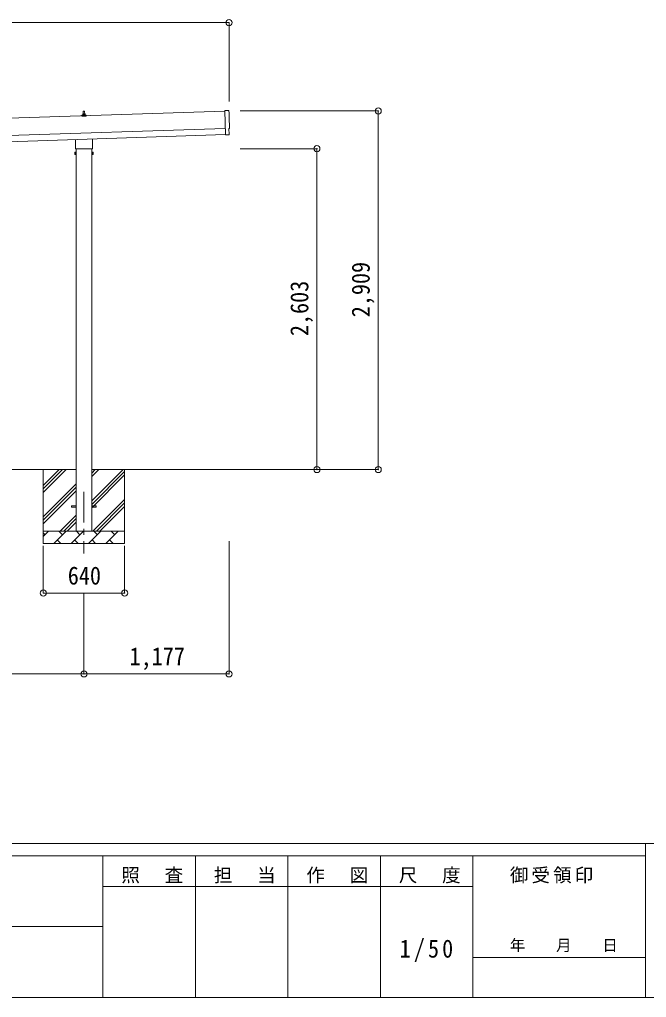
# Model space of a CAD drawing. Units: millimetres at full size, sheet at 1:50. Extents: x -14053 to 14053, y -9700 to 9700.
# Drawn here: x 3826 to 8910, y -9700 to -1766 of the extents above; entities that cross this region are included whole.
import ezdxf
from ezdxf.enums import TextEntityAlignment as Align

# ---------------------------------------------------------------- set-up
doc = ezdxf.new("R2010")
doc.units = ezdxf.units.MM
doc.header["$LTSCALE"] = 50
doc.header["$PDMODE"] = 32
doc.header["$PDSIZE"] = 50
doc.linetypes.add('CHAIN1', pattern=[8, 5, -1, 1, -1])
for name, color, linetype, lineweight in [('0-0_0', 7, 'Continuous', 9), ('0-1_Defpoints', 4, 'Continuous', 9), ('0-4_OTH_LINE', 7, 'CHAIN1', 9), ('0-6_PARTS1', 6, 'Continuous', 9), ('0-F', 6, 'Continuous', 9), ('F-0', 7, 'Continuous', 9)]:
    doc.layers.add(name, color=color, linetype=linetype, lineweight=lineweight)
doc.styles.add('ＭＳ ゴシック', font='')
doc.styles.get('ＭＳ ゴシック').set_extended_font_data('MS Gothic')

msp = doc.modelspace()

# ---------------------------------------------------------------- linework, layer by layer
at = {"layer": '0-0_0'}
for p, q in [((4286.05, -5416.95), (1311.05, -5416.95)), ((4018.55, -5416.95), (4018.55, -6016.95)), ((4018.55, -5602), (4203.6, -5416.95)), ((4018.55, -5573.72), (4175.31, -5416.95)), ((4018.55, -5545.43), (4147.03, -5416.95)), ((5693.64, -5416.95), (4411.05, -5416.95)), ((4411.05, -5672.05), (4666.14, -5416.95)), ((4411.05, -5474.06), (4468.15, -5416.95)), ((4411.05, -5445.77), (4439.87, -5416.95)), ((4411.05, -5700.33), (4678.55, -5432.83)), ((4411.05, -5728.62), (4678.55, -5461.12)), ((4678.55, -5416.95), (4678.55, -6016.95)), ((4018.55, -5799.99), (4286.05, -5532.49)), ((4018.55, -5828.27), (4286.05, -5560.77)), ((4018.55, -5856.56), (4286.05, -5589.06)), ((4420.7, -5916.95), (4678.55, -5659.11)), ((4448.99, -5916.95), (4678.55, -5687.39)), ((4156.14, -5916.95), (4286.05, -5787.05)), ((4477.27, -5916.95), (4678.55, -5715.68)), ((4184.43, -5916.95), (4286.05, -5815.33)), ((4212.71, -5916.95), (4286.05, -5843.62)), ((4018.55, -5916.95), (4678.55, -5916.95)), ((4018.55, -5959.84), (4061.44, -5916.95)), ((4032.89, -5945.5), (4018.55, -5931.16)), ((4102.86, -6016.95), (4202.86, -5916.95)), ((4174.31, -5945.5), (4145.75, -5916.95)), ((4244.28, -6016.95), (4344.28, -5916.95)), ((4315.73, -5945.5), (4287.18, -5916.95)), ((4385.7, -6016.95), (4485.7, -5916.95)), ((4457.15, -5945.5), (4428.6, -5916.95)), ((4527.12, -6016.95), (4627.12, -5916.95)), ((4598.57, -5945.5), (4570.02, -5916.95)), ((4675.26, -5916.95), (4678.55, -5913.67)), ((4678.55, -6016.95), (4018.55, -6016.95)), ((4131.41, -5988.4), (4159.97, -6016.95)), ((4272.84, -5988.4), (4301.39, -6016.95)), ((4414.26, -5988.4), (4442.81, -6016.95)), ((4555.68, -5988.4), (4584.23, -6016.95))]:
    msp.add_line(p, q, dxfattribs=at)
at = {"layer": '0-1_Defpoints'}
for p, q in [((5489.91, -2508.87), (106.9, -2688.3)), ((4338.55, -2538.57), (4338.55, -2534.35)), ((4339.55, -2534.35), (4357.55, -2534.35)), ((4342.55, -2534.35), (4343.27, -2510.83)), ((4344.27, -2509.85), (4352.82, -2509.85)), ((4353.82, -2510.83), (4354.55, -2534.35)), ((4358.55, -2538.57), (4358.55, -2534.35)), ((4330.3, -2549.85), (4330.3, -2542.14)), ((4366.8, -2549.85), (4330.3, -2549.85)), ((4330.68, -2541.35), (4366.41, -2541.35)), ((4331.06, -2541.17), (4337.78, -2539.54)), ((4338.16, -2539.35), (4358.93, -2539.35)), ((4366.03, -2541.17), (4359.31, -2539.54)), ((4366.8, -2549.85), (4366.8, -2542.14)), ((111.56, -2828.22), (5494.58, -2648.79)), ((113.23, -2878.2), (5496.24, -2698.76)), ((4280.25, -2803.84), (4280.25, -2739.3)), ((4416.85, -2734.74), (4416.85, -2803.84)), ((5496.33, -2701.53), (5496.37, -2702.53)), ((5515.99, -2701.88), (5522.89, -2701.28)), ((4274.55, -2842.12), (4275.31, -2840.8)), ((4274.55, -2842.12), (4274.55, -2859.12)), ((4281.55, -2845.71), (4275.31, -2845.71)), ((4281.55, -2855.52), (4275.31, -2855.52)), ((4278.55, -2812.62), (4278.55, -2807.12)), ((4416.48, -2816.12), (4280.61, -2816.12)), ((4286.05, -2816.12), (4286.05, -5916.95)), ((4411.05, -5916.95), (4411.05, -2816.12)), ((4415.55, -2845.71), (4421.79, -2845.71)), ((4415.55, -2855.52), (4421.79, -2855.52)), ((4418.55, -2807.12), (4418.55, -2812.62)), ((4422.55, -2842.12), (4421.79, -2840.8)), ((4422.55, -2842.12), (4422.55, -2859.12)), ((4274.55, -2859.12), (4275.31, -2860.43)), ((4281.55, -2860.43), (4275.31, -2860.43)), ((4284.05, -2859.82), (4281.55, -2859.82)), ((4413.05, -2859.82), (4415.55, -2859.82)), ((4415.55, -2860.43), (4421.79, -2860.43)), ((4422.55, -2859.12), (4421.79, -2860.43)), ((4248.55, -5712.45), (4286.05, -5712.45)), ((4248.55, -5721.45), (4248.55, -5712.45)), ((4248.55, -5712.45), (4286.05, -5712.45)), ((4248.55, -5721.45), (4248.55, -5712.45)), ((4248.55, -5721.45), (4286.05, -5721.45)), ((4248.55, -5721.45), (4286.05, -5721.45)), ((4411.05, -5712.45), (4448.55, -5712.45)), ((4411.05, -5712.45), (4448.55, -5712.45)), ((4411.05, -5721.45), (4448.55, -5721.45)), ((4411.05, -5721.45), (4448.55, -5721.45)), ((4448.55, -5721.45), (4448.55, -5712.45)), ((4448.55, -5721.45), (4448.55, -5712.45))]:
    msp.add_line(p, q, dxfattribs=at)
for points in [[(5521.35, -2504.38), (5489.74, -2503.78), (5496.33, -2701.53)], [(5525.63, -2698.2), (5524.06, -2651.2), (5524.66, -2651.18)], [(5515.24, -2701.63), (5514.55, -2701.02), (5496.37, -2702.53)], [(4281.55, -2860.43), (4281.55, -2840.8), (4275.31, -2840.8)], [(4281.55, -2859.82), (4281.55, -2841.42), (4284.05, -2841.42)], [(4415.55, -2859.82), (4415.55, -2841.42), (4413.05, -2841.42)], [(4415.55, -2860.43), (4415.55, -2840.8), (4421.79, -2840.8)]]:
    msp.add_lwpolyline(points, dxfattribs=at)
for points in [[(4284.05, -2861.12), (4284.05, -2840.12), (4286.05, -2840.12), (4286.05, -2861.12)], [(4413.05, -2861.12), (4413.05, -2840.12), (4411.05, -2840.12), (4411.05, -2861.12)]]:
    msp.add_lwpolyline(points, close=True, dxfattribs=at)
for centre, radius, start, end in [((4337.55, -2538.57), 1, 283.62699, 0), ((4342.63, -2534.99), 4.13, 90, 171.17633), ((4339.55, -2535.35), 1, 90, 180), ((4344.27, -2510.85), 1, 90, 178.60509), ((4351.88, -2534.35), 4.83, 133.60282, 180), ((4345.21, -2534.35), 4.83, 0, 46.39718), ((4352.82, -2510.85), 1, 1.39491, 90), ((4354.46, -2534.99), 4.13, 8.82367, 90), ((4357.55, -2535.35), 1, 0, 90), ((4359.55, -2538.57), 1, 180, 256.37301), ((4331.3, -2542.14), 1, 103.62699, 180), ((4365.8, -2542.14), 1, 0, 76.37301), ((4278.89, -2843.26), 4.34, 145.61575, 214.38425), ((4290.79, -2850.62), 16.24, 162.41205, 197.58795), ((4278.89, -2857.98), 4.34, 145.61575, 214.38425), ((4282.55, -2807.12), 4, 125.09963, 180), ((4282.55, -2812.62), 4, 180, 194.47751), ((4282.55, -2812.62), 4, 194.47751, 241.04498), ((4414.55, -2812.62), 4, 298.95502, 345.52249), ((4414.55, -2807.12), 4, 0, 54.90037), ((4414.55, -2812.62), 4, 345.52249, 0), ((4418.2, -2843.26), 4.34, 325.61575, 34.38425), ((4406.31, -2850.62), 16.24, 342.41205, 17.58795), ((4418.2, -2857.98), 4.34, 325.61575, 34.38425)]:
    msp.add_arc(centre, radius, start, end, dxfattribs=at)
for centre, major_axis, ratio, start_param, end_param in [((5521.29, -2507.38), (3, 0.1), 0.99863, 6.2683889, 7.8016218), ((10286.85, -2419), (-4760.73, -158.69), 0.99863, 6.2683889, 6.2976778), ((5524.52, -2646.78), (4.4, 0.15), 0.99863, 4.712389, 6.2976778), ((5515.9, -2700.88), (0.75, -0.666), 0.9974, 4.712389, 5.5252311), ((5522.63, -2698.29), (2.25, -2), 0.9974, 5.5252311, 7.0411395)]:
    msp.add_ellipse(centre, major_axis=major_axis, ratio=ratio, start_param=start_param, end_param=end_param, dxfattribs=at)
at = {"layer": '0-4_OTH_LINE'}
msp.add_line((4348.55, -5596.95), (4348.55, -6096.95), dxfattribs=at)
at = {"layer": '0-6_PARTS1'}
for p, q in [((5525.56, -1791.22), (5525.56, -2431.02)), ((6734.55, -2507.97), (5615.97, -2507.97)), ((6237.06, -2813.92), (5615.97, -2813.92)), ((6237.06, -5416.95), (5615.97, -5416.95)), ((6734.55, -5416.95), (5615.97, -5416.95)), ((5525.56, -7074.78), (5525.56, -5999.41)), ((4018.55, -6419.25), (4018.55, -6035.68)), ((4678.55, -6419.25), (4678.55, -6035.68)), ((4018.55, -6419.25), (4678.55, -6419.25)), ((4348.55, -7074.78), (4348.55, -6419.25))]:
    msp.add_line(p, q, dxfattribs=at)
for p in [(5525.56, -1791.22), (6734.55, -2507.97), (6237.06, -2813.92), (6237.06, -5416.95), (6734.55, -5416.95), (4018.55, -6419.25), (4678.55, -6419.25), (4348.55, -7074.78), (5525.56, -7074.78)]:
    msp.add_point(p, dxfattribs=at)
at = {"layer": '0-F'}
for p, q in [((75.6, -1791.22), (5525.56, -1791.22)), ((6734.55, -5416.95), (6734.55, -2507.97)), ((6237.06, -5416.95), (6237.06, -2813.92)), ((1248.55, -7074.78), (4348.55, -7074.78)), ((4348.55, -7074.78), (5525.56, -7074.78))]:
    msp.add_line(p, q, dxfattribs=at)
at = {"layer": 'F-0', "color": 5, "lineweight": 5}
for p, q in [((-14053.43, -8450), (13346.57, -8450)), ((8901.98, -8450), (8901.98, -9700)), ((-14053.43, -8550), (8901.98, -8550)), ((4501.97, -8550), (4501.97, -9700)), ((5251.97, -8550), (5251.97, -9700)), ((6001.97, -8550), (6001.97, -9700)), ((6751.97, -8550), (6751.97, -9700)), ((7501.97, -8550), (7501.97, -9700)), ((4501.97, -8800), (7501.97, -8800)), ((-5748.03, -9125), (4501.97, -9125)), ((7501.97, -9375), (8901.98, -9375)), ((-14053.43, -9700), (13346.57, -9700))]:
    msp.add_line(p, q, dxfattribs=at)

# ---------------------------------------------------------------- texts
at = {"layer": '0-6_PARTS1', "color": 7, "style": 'ＭＳ ゴシック', "width": 0.9}
for s, p in [('2,909', (6709.55, -4181.21)), ('2,603', (6212.06, -4334.18))]:
    msp.add_text(s, height=146.6, rotation=90, dxfattribs=at).set_placement(p, align=Align.BOTTOM_LEFT)
msp.add_text('640', height=146.6, dxfattribs=at).set_placement((4217.3, -6394.25), align=Align.BOTTOM_LEFT)
at = {"layer": '0-F', "color": 7, "style": 'ＭＳ ゴシック', "width": 0.9}
msp.add_text('1,177', height=146.6, dxfattribs=at).set_placement((4718.3, -7049.78), align=Align.BOTTOM_LEFT)
at = {"layer": 'F-0', "style": 'ＭＳ ゴシック'}
msp.add_text('年\u3000\u3000月\u3000\u3000日', height=91.64, dxfattribs=at).set_placement((7801.98, -9350), align=Align.BOTTOM_LEFT)
at = {"layer": 'F-0', "attachment_point": 7, "style": 'ＭＳ ゴシック'}
for s, insert, char_height in [('\\T1.17;照\u3000査', (4651.98, -8775), 110), ('\\T1.17;担\u3000当', (5401.98, -8775), 110), ('\\T1.17;作\u3000図', (6151.97, -8775), 110), ('\\T1.17;尺\u3000度', (6901.98, -8775), 110), ('\\T1.17;御受領印', (7801.97, -8775), 110), ('\\T1.28;\\W0.9;1/50', (6908.22, -9412.5), 146.6)]:
    msp.add_mtext(s, dxfattribs=dict(at, insert=insert, char_height=char_height))

doc.saveas('drawing.dxf')
